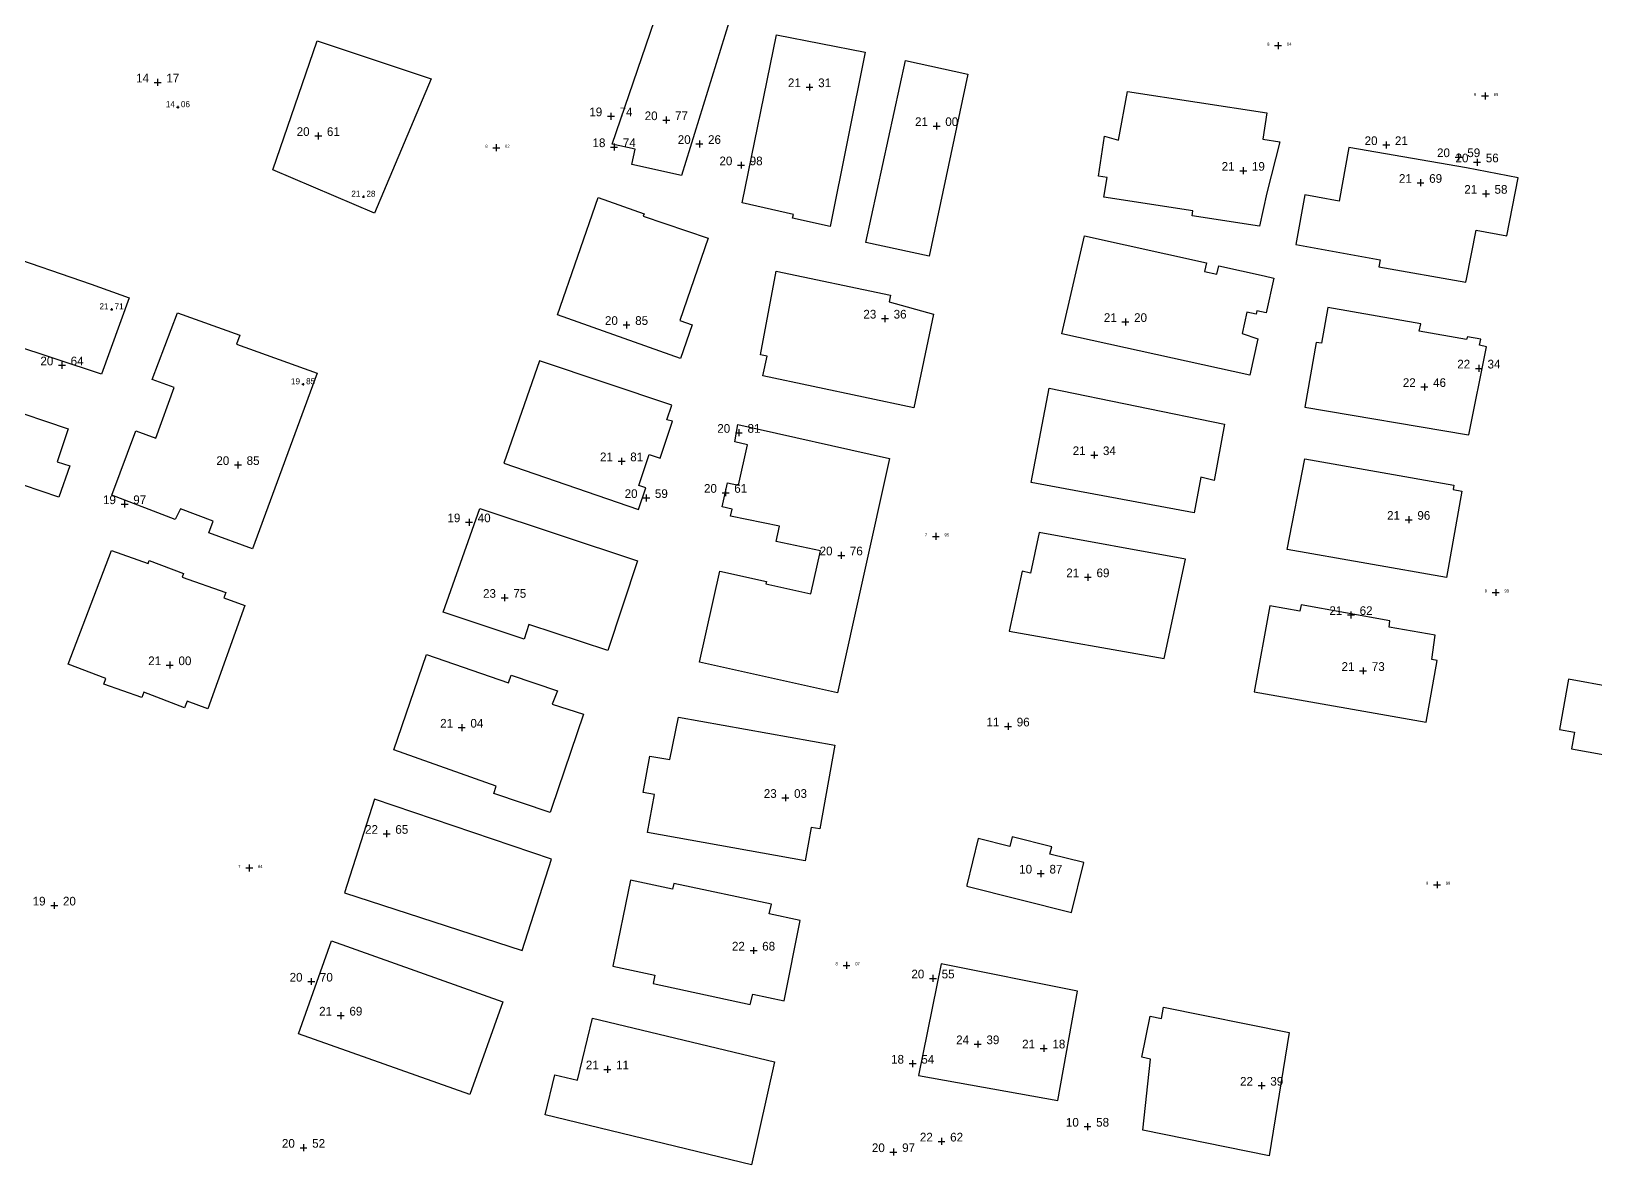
# Model space of a CAD drawing. Header units: inches. Extents: x 179019 to 255520, y 666000 to 809980.
# Drawn here: x 254853.1 to 255033.3, y 808969.6 to 809100.2 of the extents above; entities that cross this region are included whole.
import ezdxf
from ezdxf.enums import TextEntityAlignment as Align

# ---------------------------------------------------------------- set-up
doc = ezdxf.new("R2010")
doc.units = ezdxf.units.IN
doc.header["$MEASUREMENT"] = 0
for name, color, linetype in [('building levels', 6, 'Continuous'), ('orig buildings', 3, 'Continuous'), ('street levels', 5, 'Continuous')]:
    doc.layers.add(name, color=color, linetype=linetype)
doc.styles.add('hebtxt', font='hebtxt')

# ---------------------------------------------------------------- blocks, each defined once
blk = doc.blocks.new('1505')
for points in [[(-0.4, 0), (0.4, 0)], [(0, 0.4), (0, -0.4)]]:
    blk.add_lwpolyline(points)
at = {"style": 'hebtxt'}
blk.add_attdef('METER', text='', height=2, dxfattribs=at).set_placement((-1, 0), align=Align.RIGHT)
blk.add_attdef('CENTIMETER', (1, 0), '', height=2, dxfattribs=at)
blk = doc.blocks.new('1503')
for points in [[(-0.4, 0), (0.4, 0)], [(0, 0.4), (0, -0.4)]]:
    blk.add_lwpolyline(points)
at = {"style": 'hebtxt'}
blk.add_attdef('METER', text='', height=2, dxfattribs=at).set_placement((-1, 0), align=Align.RIGHT)
blk.add_attdef('CENTIMETER', (1, 0), '', height=2, dxfattribs=at)

msp = doc.modelspace()

# ---------------------------------------------------------------- linework, layer by layer
at = {"layer": 'orig buildings'}
for points in [[(254925.35, 809102.88), (254933.43, 809101.31), (254927.94, 809083.58), (254922.22, 809084.83), (254922.61, 809086.63), (254919.98, 809087.2), (254925.35, 809102.88)], [(254840.33, 809067.57), (254843.49, 809076.78), (254849.45, 809074.67), (254859.95, 809071.06), (254864.32, 809069.5), (254861.14, 809060.68), (254840.33, 809067.57)], [(254869.89, 809067.75), (254877.06, 809065.19), (254876.69, 809064.15), (254885.99, 809060.81), (254878.53, 809040.55), (254873.5, 809042.43), (254874, 809043.76), (254870.25, 809045.16), (254869.63, 809043.96), (254862.32, 809046.74), (254865.08, 809054.17), (254867.4, 809053.31), (254869.51, 809059.17), (254866.98, 809060.08), (254869.89, 809067.75)], [(254862.31, 809040.39), (254866.51, 809038.89), (254866.63, 809039.21), (254870.58, 809037.72), (254870.42, 809037.3), (254875.45, 809035.53), (254875.23, 809034.91), (254877.66, 809034.04), (254873.39, 809022.12), (254871.01, 809023.03), (254870.71, 809022.26), (254866, 809024.05), (254865.77, 809023.44), (254861.4, 809024.98), (254861.65, 809025.64), (254857.32, 809027.28), (254862.31, 809040.39)]]:
    msp.add_lwpolyline(points, close=True, dxfattribs=at)
for points, elevation in [([(254938.9, 809099.8), (254949.1, 809097.78), (254945.07, 809077.69), (254940.75, 809078.67), (254940.84, 809079.09), (254934.93, 809080.43), (254938.9, 809099.8)], 22.35), ([(254892.6, 809079.26), (254880.88, 809084.24), (254885.98, 809099.09), (254899.13, 809094.7)], 7.23), ([(254953.74, 809096.83), (254960.94, 809095.26), (254956.5, 809074.28), (254949.17, 809075.88), (254953.74, 809096.83)], 22.19), ([(254979.34, 809093.25), (254995.39, 809090.82), (254994.93, 809087.76), (254996.89, 809087.47), (254995.37, 809081.58), (254994.53, 809077.73), (254986.76, 809078.92), (254986.85, 809079.51), (254976.6, 809081.07), (254976.97, 809083.34), (254975.99, 809083.49), (254976.69, 809088.1), (254978.31, 809087.64), (254979.34, 809093.25)], 21.74), ([(255018.39, 809084.48), (255004.83, 809086.8), (255003.71, 809080.63), (255001.21, 809081.08), (254999.75, 809081.35), (254998.71, 809075.63), (255008.42, 809073.86), (255008.28, 809073.07), (255018.32, 809071.28), (255018.39, 809071.62), (255019.5, 809077.3), (255023.01, 809076.62), (255024.33, 809083.32)], 23.22), ([(254931.01, 809076.38), (254927.77, 809066.88), (254929.17, 809066.39), (254927.85, 809062.48), (254913.68, 809067.53), (254918.37, 809081.05), (254923.64, 809079.18), (254923.53, 809078.88), (254931.01, 809076.38)], 21.74), ([(254974.37, 809076.62), (254988.43, 809073.53), (254988.21, 809072.54), (254989.63, 809072.23), (254989.83, 809073.16), (254995.06, 809072.01), (254996.19, 809071.76), (254995.29, 809067.76), (254994.23, 809068), (254994.14, 809067.61), (254993.08, 809067.84), (254992.53, 809065.36), (254994.36, 809064.78), (254993.43, 809060.56), (254971.75, 809065.33), (254974.37, 809076.62)], 22.01), ([(254938.87, 809072.57), (254952.03, 809069.8), (254951.87, 809069.03), (254956.99, 809067.62), (254954.71, 809056.82), (254937.33, 809060.49), (254937.81, 809062.77), (254937.07, 809062.92), (254938.87, 809072.57)], 24.01), ([(255018.39, 809064.68), (255012.94, 809065.64), (255013.1, 809066.5), (255002.41, 809068.39), (255001.68, 809064.26), (255001.07, 809064.36), (254999.75, 809056.89), (255018.39, 809053.76), (255018.64, 809053.69), (255020.7, 809063.86), (255019.87, 809064.02), (255020.01, 809064.71), (255018.49, 809064.98)], 45.25), ([(254911.59, 809062.22), (254907.49, 809050.43), (254923.01, 809045.11), (254923.85, 809047.6), (254923.04, 809047.87), (254924.24, 809051.43), (254925.48, 809051.02), (254926.92, 809055.29), (254926.26, 809055.43), (254926.83, 809057.12), (254911.59, 809062.22)], 23.96), ([(254839.36, 809061.48), (254849.91, 809057.89), (254849.6, 809057.02), (254857.3, 809054.38), (254856.02, 809050.61), (254857.48, 809050.12), (254856.22, 809046.52), (254850.11, 809048.6), (254849.38, 809046.45), (254835.79, 809051.18), (254839.36, 809061.48)], 24.37), ([(254970.31, 809059.08), (254990.51, 809054.92), (254989.3, 809048.45), (254987.78, 809048.84), (254987.01, 809044.73), (254968.22, 809048.23), (254970.31, 809059.08)], 21.07), ([(254934.44, 809054.88), (254951.92, 809050.99), (254945.91, 809023.96), (254930.04, 809027.5), (254932.37, 809037.98), (254937.73, 809036.79), (254937.68, 809036.55), (254942.86, 809035.4), (254943.96, 809040.34), (254938.87, 809041.43), (254939.26, 809043.18), (254933.6, 809044.34), (254933.78, 809045.15), (254932.65, 809045.4), (254933.27, 809048.17), (254934.5, 809047.89), (254935.54, 809052.57), (254934.1, 809052.89), (254934.44, 809054.88)], 21.23), ([(254999.77, 809050.94), (255016.92, 809047.91), (255016.83, 809047.39), (255017.83, 809047.22), (255016.06, 809037.25), (254997.72, 809040.49), (254999.77, 809050.94)], 23.41), ([(254904.74, 809045.23), (254922.89, 809039.2), (254919.45, 809028.85), (254910.38, 809031.86), (254909.82, 809030.18), (254900.5, 809033.28), (254904.74, 809045.23)], 21.61), ([(254969.17, 809042.46), (254968.16, 809037.78), (254967.19, 809038), (254965.7, 809031.1), (254983.54, 809027.93), (254986, 809039.36), (254969.17, 809042.46)], 22.11), ([(255014.76, 809030.62), (255009.46, 809031.56), (255009.55, 809032.29), (254999.32, 809034.11), (254999.19, 809033.39), (254995.73, 809034), (254993.91, 809024.1), (255013.74, 809020.59), (255015, 809027.71), (255014.4, 809027.81), (255014.76, 809030.62)], 22.69), ([(254898.59, 809028.39), (254908.02, 809025.12), (254908.32, 809026.01), (254913.67, 809024.2), (254913.05, 809022.67), (254916.66, 809021.51), (254912.98, 809010.65), (254912.82, 809010.19), (254906.34, 809012.39), (254906.62, 809013.21), (254894.81, 809017.42), (254898.59, 809028.39)], 20.98), ([(255030.49, 809017.54), (255055.45, 809013.02), (255056.91, 809021.07), (255053.57, 809021.68), (255053.98, 809023.94), (255035.64, 809027.26), (255035.17, 809024.64), (255030.14, 809025.55), (255029.1, 809019.77), (255030.83, 809019.45), (255030.49, 809017.54)], 23.2), ([(254927.59, 809021.19), (254945.61, 809017.96), (254943.88, 809008.3), (254942.88, 809008.48), (254942.2, 809004.64), (254924.05, 809007.89), (254924.84, 809012.28), (254923.55, 809012.51), (254924.3, 809016.69), (254926.62, 809016.28), (254927.59, 809021.19)], 23.75), ([(254892.58, 809011.73), (254889.13, 809000.95), (254909.6, 808994.3), (254912.97, 809004.83), (254892.58, 809011.73)], 23.55), ([(254960.83, 809001.69), (254972.88, 808998.68), (254974.31, 809004.42), (254970.4, 809005.39), (254970.61, 809006.24), (254966.03, 809007.39), (254965.76, 809006.29), (254962.13, 809007.2), (254960.81, 809001.81), (254960.83, 809001.69)], 10.56), ([(254920.05, 808992.47), (254924.9, 808991.44), (254924.69, 808990.48), (254935.86, 808988.09), (254936.18, 808989.25), (254939.77, 808988.49), (254941.63, 808997.75), (254938.07, 808998.52), (254938.31, 808999.62), (254927.06, 809002.03), (254926.91, 809001.37), (254922.07, 809002.41), (254920.05, 808992.47)], 23.36), ([(254887.63, 808995.41), (254907.38, 808988.39), (254903.58, 808977.69), (254883.83, 808984.71), (254887.63, 808995.41)], 22.34), ([(254955.24, 808979.9), (254971.31, 808977.02), (254973.56, 808989.62), (254957.87, 808992.74)], 21.48), ([(254936.01, 808969.61), (254912.25, 808975.35), (254913.36, 808979.98), (254915.98, 808979.34), (254917.71, 808986.51), (254938.68, 808981.45)], 23.86), ([(254983.46, 808987.76), (254997.96, 808984.84), (254995.64, 808970.64), (254981.08, 808973.59), (254981.99, 808981.79), (254980.98, 808982), (254981.93, 808986.71), (254983.25, 808986.44), (254983.46, 808987.76)], 23.93)]:
    msp.add_lwpolyline(points, close=True, dxfattribs=dict(at, elevation=elevation))

# ---------------------------------------------------------------- block references
at = {"layer": 'building levels'}
ref = msp.add_blockref('1505', (254867.61, 809094.3, 14.17), dxfattribs=at)
ref.add_attrib('METER', '14', dxfattribs={"layer": '0', "height": 1, "style": 'hebtxt'}).set_placement((254866.61, 809094.3, 14.17), align=Align.RIGHT)
ref.add_attrib('CENTIMETER', '17', (254868.61, 809094.3, 14.17), dxfattribs={"layer": '0', "height": 1, "style": 'hebtxt'})
ref = msp.add_blockref('1505', (254942.7, 809093.76, 21.31), dxfattribs=at)
ref.add_attrib('METER', '21', dxfattribs={"layer": '0', "height": 1, "style": 'hebtxt'}).set_placement((254941.7, 809093.76, 21.31), align=Align.RIGHT)
ref.add_attrib('CENTIMETER', '31', (254943.7, 809093.76, 21.31), dxfattribs={"layer": '0', "height": 1, "style": 'hebtxt'})
at = {"layer": 'building levels', "xscale": 0.35, "yscale": 0.35, "zscale": 0.35}
for p, values in [((254869.94, 809091.45), {'METER': '14', 'CENTIMETER': '06'}), ((254891.31, 809081.13), {'METER': '21', 'CENTIMETER': '28'}), ((254862.3, 809068.16), {'METER': '21', 'CENTIMETER': '71'}), ((254884.36, 809059.53), {'METER': '19', 'CENTIMETER': '85'})]:
    msp.add_blockref('1505', p, dxfattribs=at).add_auto_attribs(values)
at = {"layer": 'building levels'}
ref = msp.add_blockref('1505', (254919.82, 809090.41, 19.74), dxfattribs=at)
ref.add_attrib('METER', '19', dxfattribs={"layer": '0', "height": 1, "style": 'hebtxt'}).set_placement((254918.82, 809090.41, 19.74), align=Align.RIGHT)
ref.add_attrib('CENTIMETER', '74', (254920.82, 809090.41, 19.74), dxfattribs={"layer": '0', "height": 1, "style": 'hebtxt'})
ref = msp.add_blockref('1505', (254926.2, 809089.96, 20.77), dxfattribs=at)
ref.add_attrib('METER', '20', dxfattribs={"layer": '0', "height": 1, "style": 'hebtxt'}).set_placement((254925.2, 809089.96, 20.77), align=Align.RIGHT)
ref.add_attrib('CENTIMETER', '77', (254927.2, 809089.96, 20.77), dxfattribs={"layer": '0', "height": 1, "style": 'hebtxt'})
ref = msp.add_blockref('1505', (254886.11, 809088.14, 20.61), dxfattribs=at)
ref.add_attrib('METER', '20', dxfattribs={"layer": '0', "height": 1, "style": 'hebtxt'}).set_placement((254885.11, 809088.14, 20.61), align=Align.RIGHT)
ref.add_attrib('CENTIMETER', '61', (254887.11, 809088.14, 20.61), dxfattribs={"layer": '0', "height": 1, "style": 'hebtxt'})
ref = msp.add_blockref('1505', (254957.34, 809089.28, 21), dxfattribs=at)
ref.add_attrib('METER', '21', dxfattribs={"layer": '0', "height": 1, "style": 'hebtxt'}).set_placement((254956.34, 809089.28, 21), align=Align.RIGHT)
ref.add_attrib('CENTIMETER', '00', (254958.34, 809089.28, 21), dxfattribs={"layer": '0', "height": 1, "style": 'hebtxt'})
ref = msp.add_blockref('1505', (254920.19, 809086.85, 18.74), dxfattribs=at)
ref.add_attrib('METER', '18', dxfattribs={"layer": '0', "height": 1, "style": 'hebtxt'}).set_placement((254919.19, 809086.85, 18.74), align=Align.RIGHT)
ref.add_attrib('CENTIMETER', '74', (254921.19, 809086.85, 18.74), dxfattribs={"layer": '0', "height": 1, "style": 'hebtxt'})
ref = msp.add_blockref('1505', (254930.01, 809087.22, 20.26), dxfattribs=at)
ref.add_attrib('METER', '20', dxfattribs={"layer": '0', "height": 1, "style": 'hebtxt'}).set_placement((254929.01, 809087.22, 20.26), align=Align.RIGHT)
ref.add_attrib('CENTIMETER', '26', (254931.01, 809087.22, 20.26), dxfattribs={"layer": '0', "height": 1, "style": 'hebtxt'})
ref = msp.add_blockref('1505', (255009.13, 809087.1, 20.21), dxfattribs=at)
ref.add_attrib('METER', '20', dxfattribs={"layer": '0', "height": 1, "style": 'hebtxt'}).set_placement((255008.13, 809087.09, 20.21), align=Align.RIGHT)
ref.add_attrib('CENTIMETER', '21', (255010.13, 809087.09, 20.21), dxfattribs={"layer": '0', "height": 1, "style": 'hebtxt'})
ref = msp.add_blockref('1505', (254934.81, 809084.77, 20.98), dxfattribs=at)
ref.add_attrib('METER', '20', dxfattribs={"layer": '0', "height": 1, "style": 'hebtxt'}).set_placement((254933.81, 809084.76, 20.98), align=Align.RIGHT)
ref.add_attrib('CENTIMETER', '98', (254935.81, 809084.76, 20.98), dxfattribs={"layer": '0', "height": 1, "style": 'hebtxt'})
ref = msp.add_blockref('1505', (254992.66, 809084.13, 21.19), dxfattribs=at)
ref.add_attrib('METER', '21', dxfattribs={"layer": '0', "height": 1, "style": 'hebtxt'}).set_placement((254991.66, 809084.13, 21.19), align=Align.RIGHT)
ref.add_attrib('CENTIMETER', '19', (254993.66, 809084.13, 21.19), dxfattribs={"layer": '0', "height": 1, "style": 'hebtxt'})
ref = msp.add_blockref('1505', (255017.47, 809085.7, 20.59), dxfattribs=at)
ref.add_attrib('METER', '20', dxfattribs={"layer": '0', "height": 1, "style": 'hebtxt'}).set_placement((255016.47, 809085.7, 20.59), align=Align.RIGHT)
ref.add_attrib('CENTIMETER', '59', (255018.47, 809085.7, 20.59), dxfattribs={"layer": '0', "height": 1, "style": 'hebtxt'})
ref = msp.add_blockref('1505', (255019.6, 809085.1, 20.56), dxfattribs=at)
ref.add_attrib('METER', '20', dxfattribs={"layer": '0', "height": 1, "style": 'hebtxt'}).set_placement((255018.6, 809085.1, 20.56), align=Align.RIGHT)
ref.add_attrib('CENTIMETER', '56', (255020.6, 809085.1, 20.56), dxfattribs={"layer": '0', "height": 1, "style": 'hebtxt'})
ref = msp.add_blockref('1505', (255013.08, 809082.74, 21.69), dxfattribs=at)
ref.add_attrib('METER', '21', dxfattribs={"layer": '0', "height": 1, "style": 'hebtxt'}).set_placement((255012.08, 809082.74, 21.69), align=Align.RIGHT)
ref.add_attrib('CENTIMETER', '69', (255014.08, 809082.74, 21.69), dxfattribs={"layer": '0', "height": 1, "style": 'hebtxt'})
ref = msp.add_blockref('1505', (255020.61, 809081.48, 21.58), dxfattribs=at)
ref.add_attrib('METER', '21', dxfattribs={"layer": '0', "height": 1, "style": 'hebtxt'}).set_placement((255019.61, 809081.48, 21.58), align=Align.RIGHT)
ref.add_attrib('CENTIMETER', '58', (255021.61, 809081.48, 21.58), dxfattribs={"layer": '0', "height": 1, "style": 'hebtxt'})
ref = msp.add_blockref('1505', (254921.62, 809066.37, 20.85), dxfattribs=at)
ref.add_attrib('METER', '20', dxfattribs={"layer": '0', "height": 1, "style": 'hebtxt'}).set_placement((254920.62, 809066.37, 20.85), align=Align.RIGHT)
ref.add_attrib('CENTIMETER', '85', (254922.62, 809066.37, 20.85), dxfattribs={"layer": '0', "height": 1, "style": 'hebtxt'})
ref = msp.add_blockref('1505', (254951.39, 809067.1, 23.36), dxfattribs=at)
ref.add_attrib('METER', '23', dxfattribs={"layer": '0', "height": 1, "style": 'hebtxt'}).set_placement((254950.39, 809067.1, 23.36), align=Align.RIGHT)
ref.add_attrib('CENTIMETER', '36', (254952.39, 809067.1, 23.36), dxfattribs={"layer": '0', "height": 1, "style": 'hebtxt'})
ref = msp.add_blockref('1505', (254979.09, 809066.71, 21.2), dxfattribs=at)
ref.add_attrib('METER', '21', dxfattribs={"layer": '0', "height": 1, "style": 'hebtxt'}).set_placement((254978.09, 809066.71, 21.2), align=Align.RIGHT)
ref.add_attrib('CENTIMETER', '20', (254980.09, 809066.71, 21.2), dxfattribs={"layer": '0', "height": 1, "style": 'hebtxt'})
ref = msp.add_blockref('1505', (254856.59, 809061.72, 20.64), dxfattribs=at)
ref.add_attrib('METER', '20', dxfattribs={"layer": '0', "height": 1, "style": 'hebtxt'}).set_placement((254855.59, 809061.71, 20.64), align=Align.RIGHT)
ref.add_attrib('CENTIMETER', '64', (254857.59, 809061.71, 20.64), dxfattribs={"layer": '0', "height": 1, "style": 'hebtxt'})
ref = msp.add_blockref('1505', (255019.8, 809061.36, 22.34), dxfattribs=at)
ref.add_attrib('METER', '22', dxfattribs={"layer": '0', "height": 1, "style": 'hebtxt'}).set_placement((255018.8, 809061.35, 22.34), align=Align.RIGHT)
ref.add_attrib('CENTIMETER', '34', (255020.8, 809061.35, 22.34), dxfattribs={"layer": '0', "height": 1, "style": 'hebtxt'})
ref = msp.add_blockref('1505', (255013.53, 809059.22, 22.46), dxfattribs=at)
ref.add_attrib('METER', '22', dxfattribs={"layer": '0', "height": 1, "style": 'hebtxt'}).set_placement((255012.53, 809059.22, 22.46), align=Align.RIGHT)
ref.add_attrib('CENTIMETER', '46', (255014.53, 809059.22, 22.46), dxfattribs={"layer": '0', "height": 1, "style": 'hebtxt'})
ref = msp.add_blockref('1505', (254934.56, 809053.95, 20.81), dxfattribs=at)
ref.add_attrib('METER', '20', dxfattribs={"layer": '0', "height": 1, "style": 'hebtxt'}).set_placement((254933.56, 809053.94, 20.81), align=Align.RIGHT)
ref.add_attrib('CENTIMETER', '81', (254935.56, 809053.94, 20.81), dxfattribs={"layer": '0', "height": 1, "style": 'hebtxt'})
ref = msp.add_blockref('1505', (254876.86, 809050.23, 20.85), dxfattribs=at)
ref.add_attrib('METER', '20', dxfattribs={"layer": '0', "height": 1, "style": 'hebtxt'}).set_placement((254875.86, 809050.23, 20.85), align=Align.RIGHT)
ref.add_attrib('CENTIMETER', '85', (254877.86, 809050.23, 20.85), dxfattribs={"layer": '0', "height": 1, "style": 'hebtxt'})
ref = msp.add_blockref('1505', (254921.05, 809050.66, 21.81), dxfattribs=at)
ref.add_attrib('METER', '21', dxfattribs={"layer": '0', "height": 1, "style": 'hebtxt'}).set_placement((254920.05, 809050.66, 21.81), align=Align.RIGHT)
ref.add_attrib('CENTIMETER', '81', (254922.05, 809050.66, 21.81), dxfattribs={"layer": '0', "height": 1, "style": 'hebtxt'})
ref = msp.add_blockref('1505', (254975.5, 809051.37, 21.34), dxfattribs=at)
ref.add_attrib('METER', '21', dxfattribs={"layer": '0', "height": 1, "style": 'hebtxt'}).set_placement((254974.5, 809051.37, 21.34), align=Align.RIGHT)
ref.add_attrib('CENTIMETER', '34', (254976.5, 809051.37, 21.34), dxfattribs={"layer": '0', "height": 1, "style": 'hebtxt'})
ref = msp.add_blockref('1505', (254923.89, 809046.44, 20.59), dxfattribs=at)
ref.add_attrib('METER', '20', dxfattribs={"layer": '0', "height": 1, "style": 'hebtxt'}).set_placement((254922.89, 809046.43, 20.59), align=Align.RIGHT)
ref.add_attrib('CENTIMETER', '59', (254924.89, 809046.43, 20.59), dxfattribs={"layer": '0', "height": 1, "style": 'hebtxt'})
ref = msp.add_blockref('1505', (254933.03, 809047.03, 20.61), dxfattribs=at)
ref.add_attrib('METER', '20', dxfattribs={"layer": '0', "height": 1, "style": 'hebtxt'}).set_placement((254932.03, 809047.03, 20.61), align=Align.RIGHT)
ref.add_attrib('CENTIMETER', '61', (254934.03, 809047.03, 20.61), dxfattribs={"layer": '0', "height": 1, "style": 'hebtxt'})
ref = msp.add_blockref('1505', (254863.8, 809045.72, 19.97), dxfattribs=at)
ref.add_attrib('METER', '19', dxfattribs={"layer": '0', "height": 1, "style": 'hebtxt'}).set_placement((254862.8, 809045.72, 19.97), align=Align.RIGHT)
ref.add_attrib('CENTIMETER', '97', (254864.8, 809045.72, 19.97), dxfattribs={"layer": '0', "height": 1, "style": 'hebtxt'})
ref = msp.add_blockref('1505', (254903.48, 809043.63, 19.4), dxfattribs=at)
ref.add_attrib('METER', '19', dxfattribs={"layer": '0', "height": 1, "style": 'hebtxt'}).set_placement((254902.48, 809043.63, 19.4), align=Align.RIGHT)
ref.add_attrib('CENTIMETER', '40', (254904.48, 809043.63, 19.4), dxfattribs={"layer": '0', "height": 1, "style": 'hebtxt'})
ref = msp.add_blockref('1505', (255011.72, 809043.92, 21.96), dxfattribs=at)
ref.add_attrib('METER', '21', dxfattribs={"layer": '0', "height": 1, "style": 'hebtxt'}).set_placement((255010.72, 809043.92, 21.96), align=Align.RIGHT)
ref.add_attrib('CENTIMETER', '96', (255012.72, 809043.92, 21.96), dxfattribs={"layer": '0', "height": 1, "style": 'hebtxt'})
ref = msp.add_blockref('1505', (254946.35, 809039.82, 20.76), dxfattribs=at)
ref.add_attrib('METER', '20', dxfattribs={"layer": '0', "height": 1, "style": 'hebtxt'}).set_placement((254945.35, 809039.82, 20.76), align=Align.RIGHT)
ref.add_attrib('CENTIMETER', '76', (254947.35, 809039.82, 20.76), dxfattribs={"layer": '0', "height": 1, "style": 'hebtxt'})
ref = msp.add_blockref('1505', (254974.76, 809037.3, 21.69), dxfattribs=at)
ref.add_attrib('METER', '21', dxfattribs={"layer": '0', "height": 1, "style": 'hebtxt'}).set_placement((254973.76, 809037.3, 21.69), align=Align.RIGHT)
ref.add_attrib('CENTIMETER', '69', (254975.76, 809037.3, 21.69), dxfattribs={"layer": '0', "height": 1, "style": 'hebtxt'})
ref = msp.add_blockref('1505', (254907.58, 809034.93, 23.75), dxfattribs=at)
ref.add_attrib('METER', '23', dxfattribs={"layer": '0', "height": 1, "style": 'hebtxt'}).set_placement((254906.58, 809034.93, 23.75), align=Align.RIGHT)
ref.add_attrib('CENTIMETER', '75', (254908.58, 809034.93, 23.75), dxfattribs={"layer": '0', "height": 1, "style": 'hebtxt'})
ref = msp.add_blockref('1505', (255005.07, 809032.95, 21.62), dxfattribs=at)
ref.add_attrib('METER', '21', dxfattribs={"layer": '0', "height": 1, "style": 'hebtxt'}).set_placement((255004.07, 809032.95, 21.62), align=Align.RIGHT)
ref.add_attrib('CENTIMETER', '62', (255006.07, 809032.95, 21.62), dxfattribs={"layer": '0', "height": 1, "style": 'hebtxt'})
ref = msp.add_blockref('1505', (254869.01, 809027.17, 21), dxfattribs=at)
ref.add_attrib('METER', '21', dxfattribs={"layer": '0', "height": 1, "style": 'hebtxt'}).set_placement((254868.01, 809027.17, 21), align=Align.RIGHT)
ref.add_attrib('CENTIMETER', '00', (254870.01, 809027.17, 21), dxfattribs={"layer": '0', "height": 1, "style": 'hebtxt'})
ref = msp.add_blockref('1505', (255006.47, 809026.51, 21.73), dxfattribs=at)
ref.add_attrib('METER', '21', dxfattribs={"layer": '0', "height": 1, "style": 'hebtxt'}).set_placement((255005.47, 809026.51, 21.73), align=Align.RIGHT)
ref.add_attrib('CENTIMETER', '73', (255007.47, 809026.51, 21.73), dxfattribs={"layer": '0', "height": 1, "style": 'hebtxt'})
ref = msp.add_blockref('1505', (254902.64, 809019.97, 21.04), dxfattribs=at)
ref.add_attrib('METER', '21', dxfattribs={"layer": '0', "height": 1, "style": 'hebtxt'}).set_placement((254901.64, 809019.97, 21.04), align=Align.RIGHT)
ref.add_attrib('CENTIMETER', '04', (254903.64, 809019.97, 21.04), dxfattribs={"layer": '0', "height": 1, "style": 'hebtxt'})
ref = msp.add_blockref('1505', (254965.57, 809020.11, 11.96), dxfattribs=at)
ref.add_attrib('METER', '11', dxfattribs={"layer": '0', "height": 1, "style": 'hebtxt'}).set_placement((254964.57, 809020.11, 11.96), align=Align.RIGHT)
ref.add_attrib('CENTIMETER', '96', (254966.57, 809020.11, 11.96), dxfattribs={"layer": '0', "height": 1, "style": 'hebtxt'})
ref = msp.add_blockref('1505', (254939.92, 809011.88, 23.03), dxfattribs=at)
ref.add_attrib('METER', '23', dxfattribs={"layer": '0', "height": 1, "style": 'hebtxt'}).set_placement((254938.92, 809011.88, 23.03), align=Align.RIGHT)
ref.add_attrib('CENTIMETER', '03', (254940.92, 809011.88, 23.03), dxfattribs={"layer": '0', "height": 1, "style": 'hebtxt'})
ref = msp.add_blockref('1505', (254893.99, 809007.74, 22.65), dxfattribs=at)
ref.add_attrib('METER', '22', dxfattribs={"layer": '0', "height": 1, "style": 'hebtxt'}).set_placement((254892.99, 809007.74, 22.65), align=Align.RIGHT)
ref.add_attrib('CENTIMETER', '65', (254894.99, 809007.74, 22.65), dxfattribs={"layer": '0', "height": 1, "style": 'hebtxt'})
ref = msp.add_blockref('1505', (254969.34, 809003.16, 10.87), dxfattribs=at)
ref.add_attrib('METER', '10', dxfattribs={"layer": '0', "height": 1, "style": 'hebtxt'}).set_placement((254968.34, 809003.16, 10.87), align=Align.RIGHT)
ref.add_attrib('CENTIMETER', '87', (254970.34, 809003.16, 10.87), dxfattribs={"layer": '0', "height": 1, "style": 'hebtxt'})
ref = msp.add_blockref('1505', (254855.7, 808999.48, 19.2), dxfattribs=at)
ref.add_attrib('METER', '19', dxfattribs={"layer": '0', "height": 1, "style": 'hebtxt'}).set_placement((254854.7, 808999.48, 19.2), align=Align.RIGHT)
ref.add_attrib('CENTIMETER', '20', (254856.7, 808999.48, 19.2), dxfattribs={"layer": '0', "height": 1, "style": 'hebtxt'})
ref = msp.add_blockref('1505', (254936.25, 808994.29, 22.68), dxfattribs=at)
ref.add_attrib('METER', '22', dxfattribs={"layer": '0', "height": 1, "style": 'hebtxt'}).set_placement((254935.25, 808994.29, 22.68), align=Align.RIGHT)
ref.add_attrib('CENTIMETER', '68', (254937.25, 808994.29, 22.68), dxfattribs={"layer": '0', "height": 1, "style": 'hebtxt'})
ref = msp.add_blockref('1505', (254885.3, 808990.72, 20.7), dxfattribs=at)
ref.add_attrib('METER', '20', dxfattribs={"layer": '0', "height": 1, "style": 'hebtxt'}).set_placement((254884.3, 808990.71, 20.7), align=Align.RIGHT)
ref.add_attrib('CENTIMETER', '70', (254886.3, 808990.71, 20.7), dxfattribs={"layer": '0', "height": 1, "style": 'hebtxt'})
ref = msp.add_blockref('1505', (254956.92, 808991.08, 20.55), dxfattribs=at)
ref.add_attrib('METER', '20', dxfattribs={"layer": '0', "height": 1, "style": 'hebtxt'}).set_placement((254955.92, 808991.08, 20.55), align=Align.RIGHT)
ref.add_attrib('CENTIMETER', '55', (254957.92, 808991.08, 20.55), dxfattribs={"layer": '0', "height": 1, "style": 'hebtxt'})
ref = msp.add_blockref('1505', (254888.7, 808986.8, 21.69), dxfattribs=at)
ref.add_attrib('METER', '21', dxfattribs={"layer": '0', "height": 1, "style": 'hebtxt'}).set_placement((254887.7, 808986.8, 21.69), align=Align.RIGHT)
ref.add_attrib('CENTIMETER', '69', (254889.7, 808986.8, 21.69), dxfattribs={"layer": '0', "height": 1, "style": 'hebtxt'})
ref = msp.add_blockref('1505', (254962.08, 808983.5, 24.39), dxfattribs=at)
ref.add_attrib('METER', '24', dxfattribs={"layer": '0', "height": 1, "style": 'hebtxt'}).set_placement((254961.08, 808983.5, 24.39), align=Align.RIGHT)
ref.add_attrib('CENTIMETER', '39', (254963.08, 808983.5, 24.39), dxfattribs={"layer": '0', "height": 1, "style": 'hebtxt'})
ref = msp.add_blockref('1505', (254969.68, 808983.01, 21.18), dxfattribs=at)
ref.add_attrib('METER', '21', dxfattribs={"layer": '0', "height": 1, "style": 'hebtxt'}).set_placement((254968.68, 808983.01, 21.18), align=Align.RIGHT)
ref.add_attrib('CENTIMETER', '18', (254970.68, 808983.01, 21.18), dxfattribs={"layer": '0', "height": 1, "style": 'hebtxt'})
ref = msp.add_blockref('1505', (254919.42, 808980.6, 21.11), dxfattribs=at)
ref.add_attrib('METER', '21', dxfattribs={"layer": '0', "height": 1, "style": 'hebtxt'}).set_placement((254918.42, 808980.6, 21.11), align=Align.RIGHT)
ref.add_attrib('CENTIMETER', '11', (254920.42, 808980.6, 21.11), dxfattribs={"layer": '0', "height": 1, "style": 'hebtxt'})
ref = msp.add_blockref('1505', (254954.58, 808981.26, 18.54), dxfattribs=at)
ref.add_attrib('METER', '18', dxfattribs={"layer": '0', "height": 1, "style": 'hebtxt'}).set_placement((254953.58, 808981.26, 18.54), align=Align.RIGHT)
ref.add_attrib('CENTIMETER', '54', (254955.58, 808981.26, 18.54), dxfattribs={"layer": '0', "height": 1, "style": 'hebtxt'})
ref = msp.add_blockref('1505', (254994.78, 808978.72, 22.39), dxfattribs=at)
ref.add_attrib('METER', '22', dxfattribs={"layer": '0', "height": 1, "style": 'hebtxt'}).set_placement((254993.78, 808978.72, 22.39), align=Align.RIGHT)
ref.add_attrib('CENTIMETER', '39', (254995.78, 808978.72, 22.39), dxfattribs={"layer": '0', "height": 1, "style": 'hebtxt'})
ref = msp.add_blockref('1505', (254974.72, 808974, 10.58), dxfattribs=at)
ref.add_attrib('METER', '10', dxfattribs={"layer": '0', "height": 1, "style": 'hebtxt'}).set_placement((254973.72, 808974, 10.58), align=Align.RIGHT)
ref.add_attrib('CENTIMETER', '58', (254975.72, 808974, 10.58), dxfattribs={"layer": '0', "height": 1, "style": 'hebtxt'})
ref = msp.add_blockref('1505', (254884.41, 808971.57, 20.52), dxfattribs=at)
ref.add_attrib('METER', '20', dxfattribs={"layer": '0', "height": 1, "style": 'hebtxt'}).set_placement((254883.41, 808971.57, 20.52), align=Align.RIGHT)
ref.add_attrib('CENTIMETER', '52', (254885.41, 808971.57, 20.52), dxfattribs={"layer": '0', "height": 1, "style": 'hebtxt'})
ref = msp.add_blockref('1505', (254952.37, 808971.07, 20.97), dxfattribs=at)
ref.add_attrib('METER', '20', dxfattribs={"layer": '0', "height": 1, "style": 'hebtxt'}).set_placement((254951.37, 808971.07, 20.97), align=Align.RIGHT)
ref.add_attrib('CENTIMETER', '97', (254953.37, 808971.07, 20.97), dxfattribs={"layer": '0', "height": 1, "style": 'hebtxt'})
ref = msp.add_blockref('1505', (254957.9, 808972.3, 22.62), dxfattribs=at)
ref.add_attrib('METER', '22', dxfattribs={"layer": '0', "height": 1, "style": 'hebtxt'}).set_placement((254956.9, 808972.29, 22.62), align=Align.RIGHT)
ref.add_attrib('CENTIMETER', '62', (254958.9, 808972.29, 22.62), dxfattribs={"layer": '0', "height": 1, "style": 'hebtxt'})
at = {"layer": 'street levels'}
ref = msp.add_blockref('1503', (254996.68, 809098.54, 8.04), dxfattribs=at)
ref.add_attrib('METER', '8', dxfattribs={"layer": '0', "height": 0.35, "style": 'hebtxt'}).set_placement((254995.68, 809098.54, 8.04), align=Align.RIGHT)
ref.add_attrib('CENTIMETER', '04', (254997.68, 809098.54, 8.04), dxfattribs={"layer": '0', "height": 0.35, "style": 'hebtxt'})
ref = msp.add_blockref('1503', (255020.51, 809092.75, 8.69), dxfattribs=at)
ref.add_attrib('METER', '8', dxfattribs={"layer": '0', "height": 0.35, "style": 'hebtxt'}).set_placement((255019.51, 809092.75, 8.69), align=Align.RIGHT)
ref.add_attrib('CENTIMETER', '69', (255021.51, 809092.75, 8.69), dxfattribs={"layer": '0', "height": 0.35, "style": 'hebtxt'})
ref = msp.add_blockref('1503', (254906.62, 809086.78, 8.02), dxfattribs=at)
ref.add_attrib('METER', '8', dxfattribs={"layer": '0', "height": 0.35, "style": 'hebtxt'}).set_placement((254905.62, 809086.78, 8.02), align=Align.RIGHT)
ref.add_attrib('CENTIMETER', '02', (254907.62, 809086.78, 8.02), dxfattribs={"layer": '0', "height": 0.35, "style": 'hebtxt'})
ref = msp.add_blockref('1503', (254957.25, 809042, 7.95), dxfattribs=at)
ref.add_attrib('METER', '7', dxfattribs={"layer": '0', "height": 0.35, "style": 'hebtxt'}).set_placement((254956.25, 809042, 7.95), align=Align.RIGHT)
ref.add_attrib('CENTIMETER', '95', (254958.25, 809042, 7.95), dxfattribs={"layer": '0', "height": 0.35, "style": 'hebtxt'})
ref = msp.add_blockref('1503', (255021.75, 809035.54, 8.99), dxfattribs=at)
ref.add_attrib('METER', '8', dxfattribs={"layer": '0', "height": 0.35, "style": 'hebtxt'}).set_placement((255020.75, 809035.54, 8.99), align=Align.RIGHT)
ref.add_attrib('CENTIMETER', '99', (255022.75, 809035.54, 8.99), dxfattribs={"layer": '0', "height": 0.35, "style": 'hebtxt'})
ref = msp.add_blockref('1503', (254878.16, 809003.81, 7.84), dxfattribs=at)
ref.add_attrib('METER', '7', dxfattribs={"layer": '0', "height": 0.35, "style": 'hebtxt'}).set_placement((254877.16, 809003.81, 7.84), align=Align.RIGHT)
ref.add_attrib('CENTIMETER', '84', (254879.16, 809003.81, 7.84), dxfattribs={"layer": '0', "height": 0.35, "style": 'hebtxt'})
ref = msp.add_blockref('1503', (255014.98, 809001.86, 9.09), dxfattribs=at)
ref.add_attrib('METER', '9', dxfattribs={"layer": '0', "height": 0.35, "style": 'hebtxt'}).set_placement((255013.98, 809001.86, 9.09), align=Align.RIGHT)
ref.add_attrib('CENTIMETER', '09', (255015.98, 809001.86, 9.09), dxfattribs={"layer": '0', "height": 0.35, "style": 'hebtxt'})
ref = msp.add_blockref('1503', (254946.96, 808992.58, 8.07), dxfattribs=at)
ref.add_attrib('METER', '8', dxfattribs={"layer": '0', "height": 0.35, "style": 'hebtxt'}).set_placement((254945.96, 808992.58, 8.07), align=Align.RIGHT)
ref.add_attrib('CENTIMETER', '07', (254947.96, 808992.58, 8.07), dxfattribs={"layer": '0', "height": 0.35, "style": 'hebtxt'})

doc.saveas('drawing.dxf')
